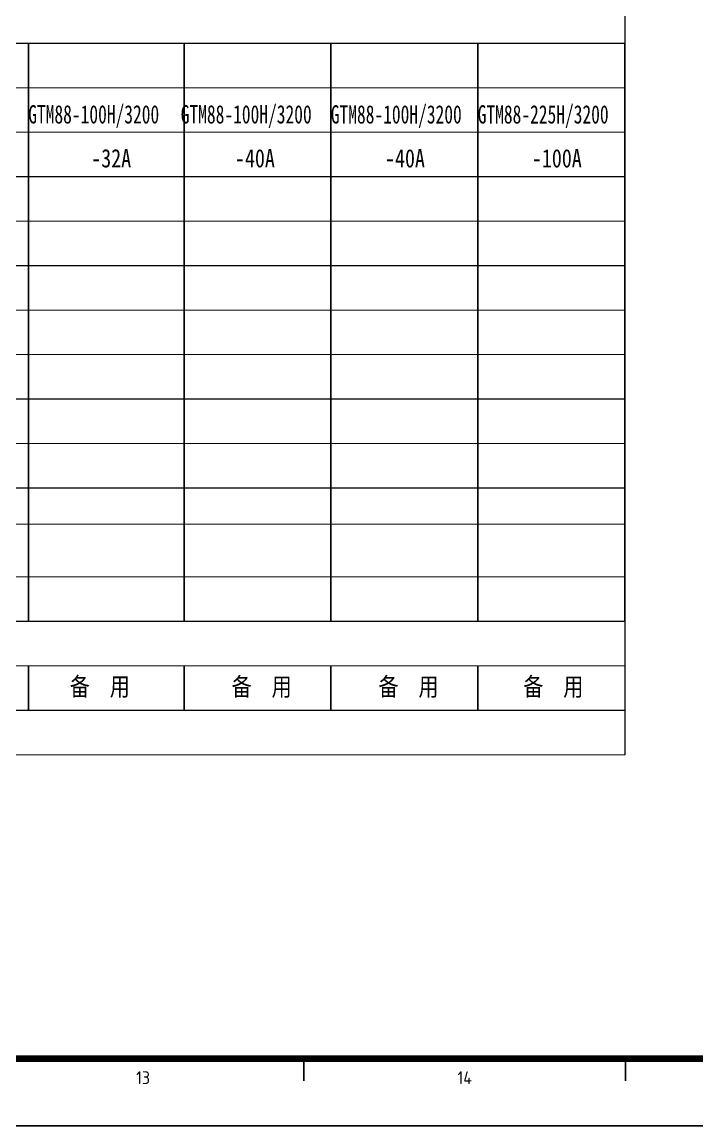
# Model space of a CAD drawing. Extents: x 815029915 to 815825525, y 579155098 to 579748855.
# Drawn here: x 815526796 to 815537287, y 579265284 to 579282445 of the extents above; entities that cross this region are included whole.
import ezdxf
from ezdxf.enums import TextEntityAlignment as Align

# ---------------------------------------------------------------- set-up
doc = ezdxf.new("R2010")
doc.units = 0
doc.header["$LTSCALE"] = 100
doc.header["$MEASUREMENT"] = 0
for name, color, linetype in [('SIG_TEXT', 7, 'Continuous'), ('TK', 7, 'Continuous'), ('zm', 1, 'Continuous')]:
    doc.layers.add(name, color=color, linetype=linetype)
doc.styles.add('-华文细黑', font='', dxfattribs={"width": 0.8})
doc.styles.add('-黑体', font='', dxfattribs={"width": 0.8})
doc.styles.add('ISOCP', font='isocp.shx', dxfattribs={"bigfont": 'gbcbig.shx'})
doc.styles.get('-华文细黑').set_extended_font_data('STXihei')
doc.styles.get('-黑体').set_extended_font_data('SimHei')

# ---------------------------------------------------------------- blocks, each defined once
blk = doc.blocks.new('l')
at = {"layer": 'TK'}
blk.add_lwpolyline([(815463677, 579451444), (815463677, 579409444), (815547777, 579409444), (815547777, 579451444)], close=True, dxfattribs=at)

msp = doc.modelspace()

# ---------------------------------------------------------------- linework, layer by layer
at = {"layer": 'SIG_TEXT', "color": 2, "lineweight": 5}
for p, q in [((815536164.6, 579291760.6), (815536164.6, 579271054.7)), ((815506120.3, 579282124.9), (815536164.6, 579282115.7)), ((815506600.9, 579281433.6), (815536164.6, 579281424.4)), ((815506600.9, 579280742.3), (815536164.6, 579280733.1)), ((815506600.9, 579280051), (815536164.6, 579280041.7)), ((815506600.9, 579279359.7), (815536164.6, 579279350.4)), ((815506120.3, 579278668.4), (815536164.6, 579278659.1)), ((815506120.3, 579277977.1), (815536164.6, 579277967.8)), ((815506120.3, 579277285.7), (815536164.6, 579277276.5)), ((815506120.3, 579276594.4), (815536164.6, 579276585.2)), ((815506120.3, 579275903.1), (815536164.6, 579275893.9)), ((815506120.3, 579275211.8), (815536164.6, 579275202.6)), ((815506120.3, 579274648.5), (815536164.6, 579274639.2)), ((815506120.3, 579273829.2), (815536164.6, 579273820)), ((815506120.3, 579273137.9), (815536164.6, 579273128.6)), ((815506120.3, 579272446.6), (815536164.6, 579272437.3)), ((815506120.3, 579271755.3), (815536164.6, 579271746)), ((815506120.3, 579271064), (815536164.6, 579271054.7))]:
    msp.add_line(p, q, dxfattribs=at)
at = {"layer": 'TK'}
for p, q in [((815531177.3, 579266374.9), (815531177.3, 579265983.6)), ((815536177.3, 579266374.9), (815536177.3, 579265983.6))]:
    msp.add_line(p, q, dxfattribs=at)
msp.add_lwpolyline([(815463677.3, 579307283.6), (815463677.3, 579265283.6), (815547777.3, 579265283.6), (815547777.3, 579307283.6)], close=True, dxfattribs=at)
at = {"layer": 'TK', "const_width": 100}
msp.add_lwpolyline([(815466177.3, 579266329.2), (815466177.3, 579306283.6), (815546777.3, 579306283.6), (815546777.3, 579266329.2)], close=True, dxfattribs=at)
at = {"layer": 'zm', "color": 1}
for p, q in [((815529314.5, 579282124.1), (815529314.5, 579273128.6)), ((815531597.9, 579282124.1), (815531597.9, 579273128.6)), ((815533881.3, 579282124.1), (815533881.3, 579273128.6)), ((815536164.6, 579282124.1), (815536164.6, 579273128.6)), ((815526895.5, 579282119.3), (815526895.5, 579273123.8)), ((815526895.5, 579272432.5), (815526895.5, 579271741.2)), ((815526895.5, 579272432.5), (815526895.5, 579271749.6)), ((815529314.5, 579272437.3), (815529314.5, 579271746)), ((815529314.5, 579272437.3), (815529314.5, 579271754.5)), ((815531597.9, 579272437.3), (815531597.9, 579271746)), ((815531597.9, 579272437.3), (815531597.9, 579271754.5)), ((815533881.3, 579272437.3), (815533881.3, 579271746)), ((815533881.3, 579272437.3), (815533881.3, 579271754.5))]:
    msp.add_line(p, q, dxfattribs=at)

# ---------------------------------------------------------------- block references
msp.add_blockref('l', (0, -144160.9), dxfattribs=at)

# ---------------------------------------------------------------- texts
at = {"layer": 'TK', "style": 'ISOCP'}
for s, p in [('13', (815528677.3, 579266033.6)), ('14', (815533677.3, 579266033.6))]:
    msp.add_text(s, height=200, dxfattribs=at).set_placement(p, align=Align.MIDDLE)
at = {"layer": 'zm', "color": 1}
for s, style, width, p in [('GTM88-100H/3200 ', '-华文细黑', 0.7, (815526892.3, 579280868.7)), ('GTM88-100H/3200 ', '-华文细黑', 0.7, (815529262.7, 579280868.7)), ('GTM88-100H/3200 ', '-华文细黑', 0.7, (815531595.3, 579280867.9)), ('GTM88-225H/3200 ', '-华文细黑', 0.7, (815533878.7, 579280867.9)), ('-32A', '-黑体', 0.8, (815527871.4, 579280185.5)), ('-40A', '-黑体', 0.8, (815530105.6, 579280185.5)), ('-40A', '-黑体', 0.8, (815532438.2, 579280184.7)), ('-100A', '-黑体', 0.8, (815534721.6, 579280184.7)), ('备  用', '-华文细黑', 0.8, (815527538.4, 579271971.4)), ('备  用', '-华文细黑', 0.8, (815530054, 579271970.6)), ('备  用', '-华文细黑', 0.8, (815532337.4, 579271970.6)), ('备  用', '-华文细黑', 0.8, (815534588.6, 579271970.6))]:
    msp.add_text(s, height=285, dxfattribs=dict(at, style=style, width=width)).set_placement(p)

doc.saveas('drawing.dxf')
